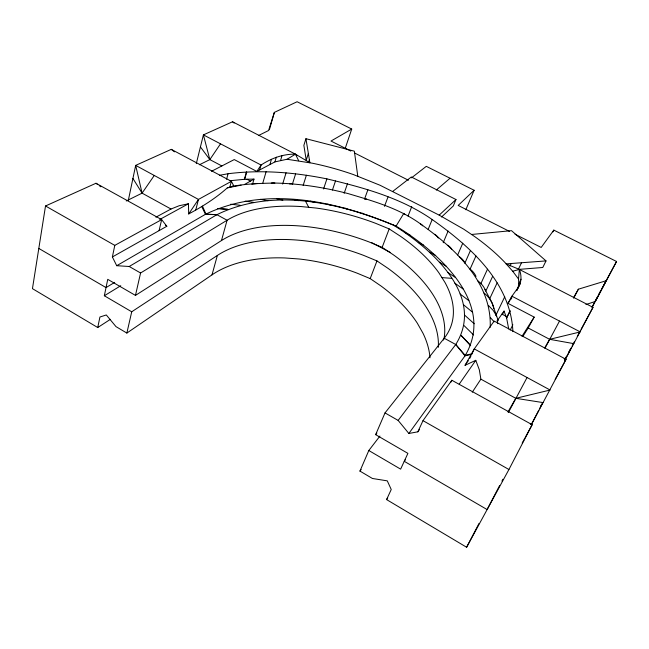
<?xml version="1.0" encoding="UTF-8"?>
<svg xmlns="http://www.w3.org/2000/svg" width="649" height="649" viewBox="0 0 649 649"><rect width="100%" height="100%" fill="white"/><g stroke="black" fill="none" stroke-linecap="round" stroke-linejoin="round"><path stroke-width="0.97" d="M490.182 327.356C492.153 282.185 454.284 247.934 420.455 223.889C398.997 208.272 373.037 201.012 347.929 193.54C324.062 187.383 299.562 183.553 274.892 183.059A41.13 19.77 88.8 0 0 271.25 183.091M408.862 433.467L417.851 431.82L423.002 420.649L451.858 380.265L532.156 424.714L508.93 469.511L466.615 547.253L386.585 499.584L391.233 489.508L387.291 480.86L372.421 478.475L359.944 471.093L368.81 450.52L400.628 469.138L407.905 453.367L375.641 434.66L385.011 412.91L398.137 420.422L408.862 433.467L465.009 355.839C496.615 302.823 437.053 251.139 396.077 226.103C337.147 201.263 265.692 185.07 205.425 214.324L116.723 265.709L112.382 256.955L114.784 245.379L161.666 219.622L166.825 226.274L112.382 256.955M398.137 420.422L455.744 344.505C485.987 296.277 430.96 248.202 393.529 225.211C338.892 202.431 272.621 187.326 216.896 214.689L129.216 266.488L116.723 265.709M211.509 171.287L234.248 159.573L256.842 171.441L274.933 161.901L287.036 159.256L312.42 163.224A160.417 79.381 19.2 0 1 353.583 174.638L380.071 185.265L439.186 215.135L463.735 229.186L475.133 236.901A162.639 81.79 21.2 0 1 504.703 262.237L512.694 271.225L519.354 269.44C521.804 275.557 521.609 282.656 517.926 288.245L518.819 283.832L518.535 278.997L519.354 269.44L506.163 263.883L546.02 260.914L542.775 267.485L518.324 269.44L521.528 262.74M159.086 230.638L161.666 219.622L95.979 183.261L45.519 205.984L32.45 288.651L97.739 327.542L110.403 319.324M97.739 327.542L99.922 317.012L106.306 314.96L115.993 326.625L126.863 333.067L212.004 274.86A144.037 84.07 20.3 0 1 284.83 257.953L299.173 259A144.037 84.07 20.3 0 1 357.226 273.205L370.19 278.608L381.093 286.055A142.885 82.423 18.6 0 1 417.315 323.194L423.026 333.302A142.885 82.423 18.6 0 1 430.003 357.794M438.31 347.312A144.808 80.841 18.7 0 0 388.021 268.353L376.964 260.914L363.829 255.463A146.001 82.472 20.3 0 0 217.366 255.446L131.723 311.788L104.335 295.757L107.742 279.338L135.463 295.409L221.479 240.552A147.501 81.198 20.3 0 1 368.892 241.874L382.139 247.366L393.335 254.789A146.285 79.567 18.7 0 1 443.997 338.827M128.38 200.111L135.673 165.39L171.279 149.359L231.393 181.331L233.875 186.06C247.253 183.748 261.239 183.302 274.892 183.059M126.863 333.067L131.723 311.788M135.463 295.409L140.582 272.994L227.085 220.23A149.562 79.381 20.3 0 1 301.323 206.577L316.031 208.045A149.562 79.381 20.3 0 1 375.779 223.378L389.197 228.919L400.563 236.325A148.305 77.775 18.8 0 1 438.838 272.742L445.027 282.534A148.305 77.775 18.8 0 1 444.2 338.226L443.381 340.035M196.298 163.629L203.405 134.887L232.537 121.769L295.465 154.17L309.889 162.769L305.939 138.699L354.354 151.176L357.786 176.22M195.771 209.96L198.456 199.421L231.393 181.331L229.803 187.188M226.582 179.27L228.075 173.737C261.02 169.576 294.468 172.318 326.909 178.881C363.481 187.618 400.985 197.783 432.177 219.54C469.762 246.02 510.739 282.429 512.905 331.647M212.004 274.86L217.366 255.446M221.479 240.552L227.085 220.23L216.896 214.689L205.928 214.081L202.488 206.114M244.373 179.319L246.409 172.042M229.933 180.738L244.673 179.286L246.717 172.009M252.688 183.675L253.994 179.1L244.673 179.286M269.376 129.784L274.365 112.382L297.112 101.747L351.726 129.062L345.138 148.629M259.673 169.868L261.06 165.033C271.298 158.291 283.086 153.91 295.465 154.17L296.853 155.622M262.788 183.115L266.114 171.725M270.041 164.092L271.436 159.338M274.933 161.901L276.328 157.172M280.628 160.287L282.031 155.59M282.639 184.056L286.071 172.812M305.939 138.699L303.87 145.352L306.223 160.214L308.356 153.424M292.391 184.194L295.587 173.94M308.575 162.25L309.386 159.686M303.156 185.411L306.393 175.222M274.365 112.382L268.572 130.53L258.748 135.398M323.567 188.973L326.909 178.881M332.426 190.06L335.517 180.925M344.157 193.329L347.458 183.756M364.462 199.275L367.886 189.768M384.5 206.333L388.037 196.874M370.19 278.608L376.964 260.914M382.139 247.366L389.197 228.919M408.051 216.068L411.734 206.65M428.162 229.397L432.177 219.54M392.75 191.39L411.32 176.974L455.979 199.527L453.27 205.993L441.555 217.009M443.202 242.726L448.118 231.036M465.82 209.741L474.127 190.271L426.296 166.347L411.539 177.834M457.675 254.952L462.769 243.213M464.814 263.283L470.403 250.603M470.274 268.686L475.952 255.966M480.771 283.864L487.472 269.221M492.599 276.45L485.776 291.166A42.542 30.608 -27.8 0 0 477.656 280.717M489.719 298.694L497.142 282.859M451.031 382.05L451.858 380.265M510.017 266.041L511.217 263.502M469.795 358.337L471.02 355.766M471.831 354.054L474.273 348.911L494.157 321.077L566.058 359.319L531.393 424.56M495.812 315.422L504.735 296.755M502.318 314.684L504.054 311.09L506.577 317.905L508.719 328.986M510.025 300.163L511.931 296.204L518.121 287.548L520.182 283.597M518.819 283.832L521.058 279.2M516.612 290.671L518.121 287.548M506.577 317.905L510.041 310.766M506.618 318.132L510.09 310.993M552.956 231.888L553.816 230.119L616.55 261.49L592.01 307.634M510.187 330.146L512.856 324.727M516.685 290.638L517.513 289.048M499.641 485.501L487.123 509.57L404.246 461.301L405.406 459.638M501.953 481.047L502.886 479.262M531.353 424.519L538.751 410.298M539.676 408.521L541.988 404.076M564.727 360.341L571.193 347.905M572.118 346.128L574.43 341.69M605.631 281.698L595.352 301.452L585.933 304.543M519.354 269.44L592.999 307.358L564.841 360.39M508.386 412.513L527.061 377.523M466.615 547.253L479.035 523.427M592.221 306.685L594.533 302.256M544.973 348.229L559.503 321.077M573.675 298.159L578.389 289.194L606.645 280.587M594.995 301.371L597.77 296.236M598.694 294.524L601.006 290.249M601.931 288.537L616.55 261.49M565.595 357.972L566.52 356.26M568.849 351.961L570.706 348.529M577.286 336.377L580.157 331.071M581.123 329.294L592.999 307.358M540.877 405.755L541.834 403.994M555.179 379.381L566.058 359.319L564.127 358.8M522.185 443.056L525.041 437.799M525.52 436.923L532.156 424.714L530.29 424.048M528.197 327.988L534.176 317.118L507.948 303.334L511.931 296.204L580.263 331.931L549.63 339.322L528.197 327.988L523.013 336.19M465.065 365.298L474.273 348.911L550.133 390.033L515.793 398.316L480.885 379.154L479.327 369.825L475.782 360.325L465.065 365.298L466.144 363.773M507.964 411.961L515.793 398.316L543.294 402.64M544.787 347.775L549.63 339.322L573.903 343.662M573.497 297.721L578.389 289.194M522.031 336.247L534.176 317.118M256.842 171.441L261.06 165.033L203.405 134.887L209.846 159.605L221.853 165.957M472.269 392.199L480.885 379.154M188.705 213.943L198.456 199.421L135.673 165.39L142.082 193.142L170.995 209.019L179.221 205.725L188.437 203.778L188.705 213.943C202.423 206.609 215.679 198.286 227.296 187.877L233.875 186.06L232.561 185.987M199.405 164.765L209.846 159.605L220.506 143.835M386.585 499.584L387.729 497.913M126.271 200.971L142.082 193.142L154.267 175.473M459.224 384.127L475.782 360.325M417.851 431.82L419.587 429.37M467.231 362.247L468.31 360.722M497.751 323.689L497.223 320.736L504.054 311.09M507.948 303.334L509.643 300.949M510.771 299.367L511.899 297.777M553.816 230.119L541.185 247.447L515.022 234.208M359.944 471.093L361.16 469.487M368.81 450.52L379.925 436.079M375.641 434.66L376.882 433.061M385.011 412.91L444.2 338.226L455.744 344.505L465.236 355.417L472.602 353.591M474.127 190.271L458.178 205.433L509.611 231.466M439.186 215.135L455.979 199.527M436.282 190.06L450.057 178.232M497.223 320.736L498.245 320.671L491.942 302.734L484.981 289.454M104.335 295.757L120.763 285.722M287.126 159.248L295.465 154.17L298.67 160.741M114.695 282.38L106.03 287.588L38.81 248.437M351.726 129.062L330.998 141.044L350.809 151.071M244.43 184.519L253.994 179.1M159.727 219.492L188.437 203.778M155.882 217.196L170.995 209.019M251.747 184.081L257.612 183.464M471.271 354.427L465.009 355.839L455.744 344.505M227.296 187.877L241.079 185.176M219.459 175.303L228.075 173.737M471.547 234.476L511.493 230.655L546.02 260.914M216.896 214.689L205.425 214.324L201.782 206.577M217.431 208.605L227.88 209.376L217.926 208.443M441.912 277.602L451.688 278.332M230.736 204.224L240.154 205.262M245.176 201.141L253.532 202.366M260.541 199.332L267.826 200.663M276.644 198.772L282.834 200.111M293.299 199.405L298.402 200.703M310.344 201.206L314.351 202.383M327.599 204.127L330.528 205.108M393.529 225.211L396.077 226.103L403.856 213.334L404.96 214.568M344.927 208.118L346.785 208.848M405.966 233.242L410.517 235.425M354.411 152.896L408.432 180.252M418.289 242.402L423.708 245.217M371.674 242.621L390.471 252.542M246.977 179.238L250.473 181.095M501.928 314.092L505.952 316.217M362.158 213.123L362.969 213.553M429.492 252.072L435.714 255.568M45.519 205.984L114.784 245.379M423.002 420.649L508.93 469.511M129.216 266.488L140.582 272.994M439.422 262.155L446.398 266.382M447.932 272.572L455.59 277.577M454.868 283.207L463.135 289.032M95.979 183.261L97.601 184.446M99.224 185.622L100.855 186.798M460.084 293.965L468.862 300.649M171.279 149.359L174.443 151.842M165.373 225.13L166.825 226.274M463.443 304.697L472.618 312.274M232.537 121.769L234.07 123.059M464.798 315.276L474.241 323.778M464.027 325.547L473.592 334.981M488.405 305.452L493.216 310.433L496.704 316.104M470.671 345.317L461.041 335.346L470.557 345.714M490.474 317.718L494.205 321.855M512.694 271.225L518.535 278.997M200.427 146.934L209.846 159.605M132.923 178.483L142.082 193.142M305.687 201.466L308.705 207.315M469.324 268.556A41.917 28.012 -34.7 0 1 476.025 276.409M459.265 256.688A41.366 25.197 -40.7 0 1 464.424 262.034M447.656 245.225A40.879 22.22 -45.8 0 1 451.753 249.224M420.447 223.897A40.124 15.901 -54.6 0 1 422.653 225.828M434.66 234.273A40.465 19.113 -50.4 0 1 438.335 238.069M484.073 293.064A43.232 32.953 -19.8 0 1 493.873 308.486M289.697 183.975A40.725 16.501 -86.9 0 1 292.74 183.918M365.622 199.454A39.857 2.872 -72.4 0 1 366.336 198.943"/></g></svg>
